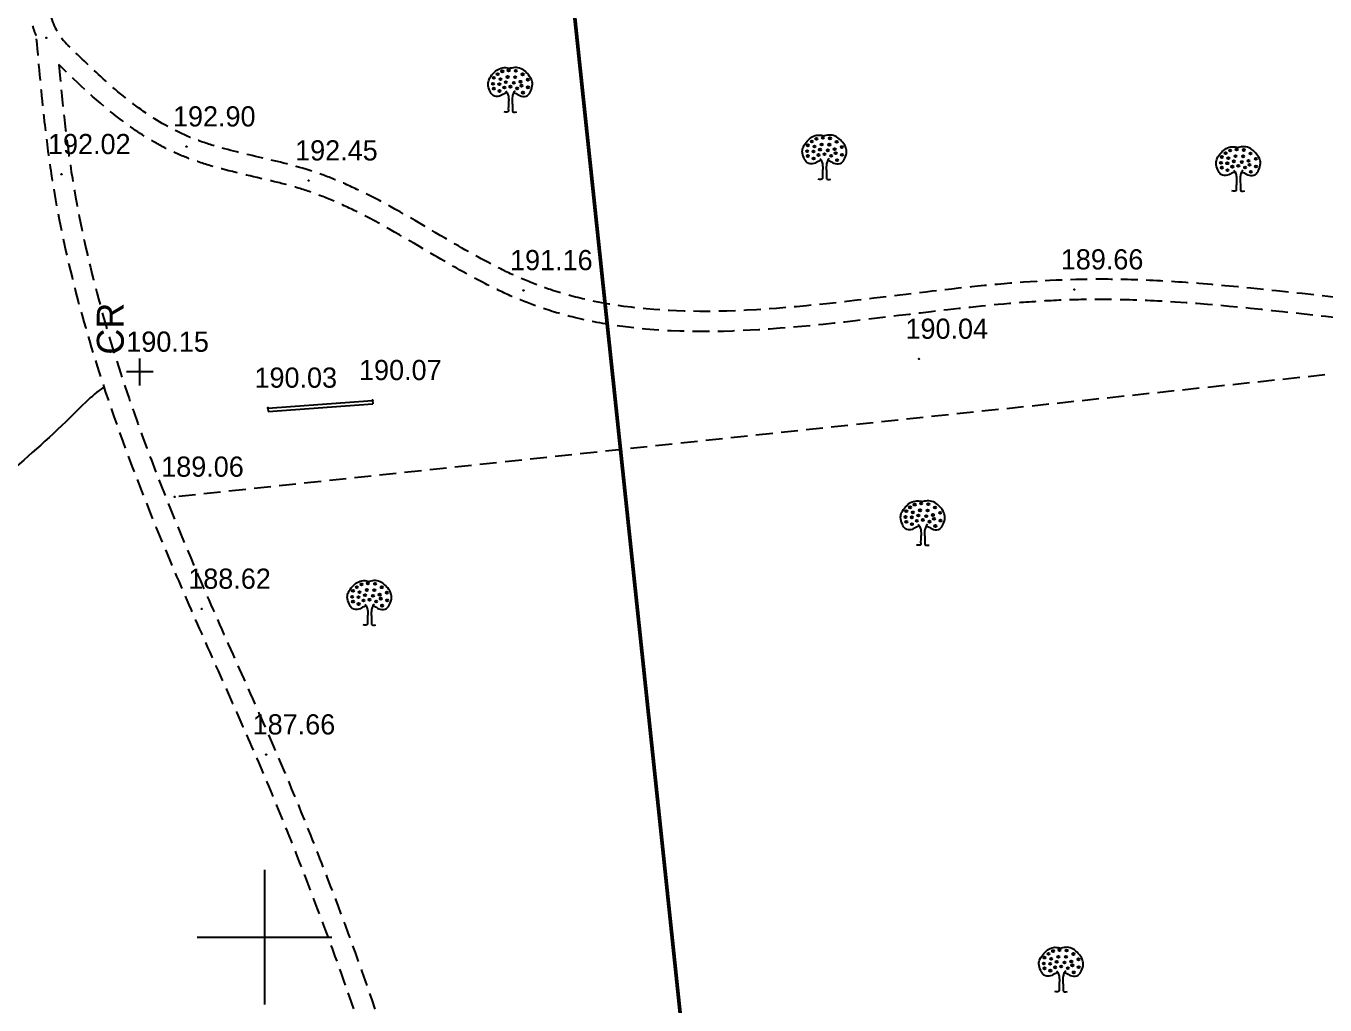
# Model space of a CAD drawing. Extents: x -83928 to -81707, y 15464 to 18601.
# Drawn here: x -83235.4 to -83042.4, y 17589.9 to 17735.4 of the extents above; entities that cross this region are included whole.
import ezdxf

# ---------------------------------------------------------------- set-up
doc = ezdxf.new("R2010")
doc.units = 0
doc.header["$MEASUREMENT"] = 0
doc.linetypes.add('INTERROMPU', pattern=[0.75, 0.5, -0.25])
doc.layers.add('ACCE', color=4, linetype='INTERROMPU', lineweight=25)
doc.layers.add('Work', color=9, linetype='Continuous', lineweight=50)
for name, color, linetype in [('ALT', 7, 'Continuous'), ('Carroyage 1', 7, 'Continuous'), ('CNiv_1', 1, 'Continuous'), ('CODE', 2, 'Continuous'), ('CONST', 7, 'Continuous'), ('LIMITE', 40, 'INTERROMPU'), ('POINTS', 3, 'Continuous')]:
    doc.layers.add(name, color=color, linetype=linetype)
doc.styles.add('TEXT', font='cyr2.shx')

# ---------------------------------------------------------------- blocks, each defined once
blk = doc.blocks.new('C16')
for p, q in [((0, -1), (0, 1)), ((-1, 0), (1, 0))]:
    blk.add_line(p, q)
at = {"style": 'TEXT'}
blk.add_text('CR', height=2, dxfattribs=at).set_placement((1.278, 1.194))

msp = doc.modelspace()

# ---------------------------------------------------------------- linework, layer by layer
at = {"linetype": 'ByBlock', "extrusion": (0.000932032, -0.005533, 0.999984)}
for centre in [(-83164.62, 17728.04, -162.28), (-83163.68, 17728.19, -162.28), (-83162.6, 17728.12, -162.28), (-83166.01, 17726.2, -162.28), (-83165.88, 17727.07, -162.28), (-83165.31, 17727.63, -162.28), (-83165.06, 17726.15, -162.28), (-83164.9, 17726.89, -162.28), (-83164.09, 17726.43, -162.28), (-83163.83, 17727.2, -162.28), (-83162.91, 17726.33, -162.28), (-83162.7, 17727.17, -162.28), (-83161.91, 17726.5, -162.28), (-83161.76, 17725.92, -162.28), (-83161.6, 17727.6, -162.28), (-83160.83, 17726.81, -162.28), (-83165.88, 17725.48, -162.28), (-83165.03, 17725.12, -162.28), (-83164.32, 17725.63, -162.28), (-83163.42, 17725.76, -162.28), (-83162.42, 17725.51, -162.28), (-83161.55, 17724.87, -162.28), (-83160.81, 17725.66, -162.28), (-83117, 17718.17, -162.28), (-83119.21, 17717.05, -162.28), (-83118.64, 17717.61, -162.28), (-83118.23, 17716.87, -162.28), (-83117.95, 17718.02, -162.28), (-83117.41, 17716.41, -162.28), (-83117.16, 17717.17, -162.28), (-83116.24, 17716.3, -162.28), (-83116.03, 17717.15, -162.28), (-83115.93, 17718.09, -162.28), (-83115.24, 17716.48, -162.28), (-83114.93, 17717.58, -162.28), (-83114.16, 17716.79, -162.28), (-83056.45, 17716.28, -162.28), (-83055.5, 17716.43, -162.28), (-83054.43, 17716.35, -162.28), (-83119.33, 17716.18, -162.28), (-83119.21, 17715.46, -162.28), (-83118.39, 17716.12, -162.28), (-83118.36, 17715.1, -162.28), (-83117.64, 17715.61, -162.28), (-83116.75, 17715.74, -162.28), (-83115.75, 17715.48, -162.28), (-83115.08, 17715.89, -162.28), (-83114.88, 17714.85, -162.28), (-83114.14, 17715.64, -162.28), (-83057.83, 17714.44, -162.28), (-83057.7, 17715.31, -162.28), (-83057.14, 17715.87, -162.28), (-83056.89, 17714.38, -162.28), (-83056.73, 17715.13, -162.28), (-83055.91, 17714.67, -162.28), (-83055.66, 17715.43, -162.28), (-83054.73, 17714.56, -162.28), (-83054.53, 17715.41, -162.28), (-83053.74, 17714.74, -162.28), (-83053.43, 17715.84, -162.28), (-83052.66, 17715.05, -162.28), (-83057.7, 17713.72, -162.28), (-83056.86, 17713.36, -162.28), (-83056.14, 17713.87, -162.28), (-83055.25, 17714, -162.28), (-83054.25, 17713.74, -162.28), (-83053.58, 17714.15, -162.28), (-83053.38, 17713.11, -162.28), (-83052.63, 17713.9, -162.28), (-83104.59, 17662.67, -162.28), (-83104.03, 17663.24, -162.28), (-83103.62, 17662.49, -162.28), (-83103.34, 17663.65, -162.28), (-83102.55, 17662.8, -162.28), (-83102.39, 17663.8, -162.28), (-83101.42, 17662.78, -162.28), (-83101.32, 17663.72, -162.28), (-83100.32, 17663.21, -162.28), (-83099.55, 17662.42, -162.28), (-83104.72, 17661.8, -162.28), (-83104.59, 17661.09, -162.28), (-83103.78, 17661.75, -162.28), (-83103.75, 17660.73, -162.28), (-83103.03, 17661.24, -162.28), (-83102.8, 17662.03, -162.28), (-83102.14, 17661.37, -162.28), (-83101.62, 17661.93, -162.28), (-83101.14, 17661.11, -162.28), (-83100.63, 17662.11, -162.28), (-83100.47, 17661.52, -162.28), (-83100.27, 17660.47, -162.28), (-83099.52, 17661.27, -162.28), (-83186.81, 17650.82, -162.28), (-83186.25, 17651.38, -162.28), (-83185.84, 17650.64, -162.28), (-83185.56, 17651.79, -162.28), (-83184.76, 17650.95, -162.28), (-83184.61, 17651.94, -162.28), (-83183.64, 17650.92, -162.28), (-83183.53, 17651.87, -162.28), (-83182.54, 17651.36, -162.28), (-83186.94, 17649.95, -162.28), (-83186.81, 17649.23, -162.28), (-83185.99, 17649.9, -162.28), (-83185.97, 17648.87, -162.28), (-83185.25, 17649.39, -162.28), (-83185.02, 17650.18, -162.28), (-83184.35, 17649.51, -162.28), (-83183.84, 17650.08, -162.28), (-83183.36, 17649.26, -162.28), (-83182.84, 17650.26, -162.28), (-83182.69, 17649.67, -162.28), (-83181.77, 17650.56, -162.28), (-83181.74, 17649.41, -162.28), (-83182.49, 17648.62, -162.28), (-83083.47, 17596.88, -162.28), (-83082.78, 17597.29, -162.28), (-83081.83, 17597.44, -162.28), (-83080.76, 17597.37, -162.28), (-83079.76, 17596.85, -162.28), (-83084.16, 17595.45, -162.28), (-83084.04, 17596.32, -162.28), (-83084.04, 17594.73, -162.28), (-83083.22, 17595.4, -162.28), (-83083.06, 17596.14, -162.28), (-83082.47, 17594.88, -162.28), (-83082.24, 17595.68, -162.28), (-83081.99, 17596.44, -162.28), (-83081.58, 17595.01, -162.28), (-83081.07, 17595.58, -162.28), (-83080.86, 17596.42, -162.28), (-83080.58, 17594.76, -162.28), (-83080.07, 17595.75, -162.28), (-83079.91, 17595.17, -162.28), (-83078.99, 17596.06, -162.28), (-83078.97, 17594.91, -162.28), (-83083.19, 17594.37, -162.28), (-83079.71, 17594.12, -162.28)]:
    msp.add_circle(centre, 0.156, dxfattribs=at)
at = {"linetype": 'ByBlock'}
for points in [[(-83163.96, 17725.47, 13.31), (-83164.08, 17725.44, 13.31), (-83164.46, 17725.32, 13.31), (-83165.03, 17724.86, 13.31), (-83166.08, 17724.93, 13.31), (-83166.53, 17725.84, 13.31), (-83166.84, 17726.67, 13.32), (-83166.6, 17727.6, 13.32), (-83166.04, 17728.33, 13.33), (-83165.32, 17729.02, 13.33), (-83164.37, 17729.3, 13.33), (-83163.76, 17729.18, 13.33), (-83163.46, 17729.12, 13.33)], [(-83117.28, 17715.45, 13.21), (-83117.4, 17715.42, 13.21), (-83117.78, 17715.3, 13.21), (-83118.36, 17714.84, 13.21), (-83119.41, 17714.91, 13.21), (-83119.86, 17715.82, 13.21), (-83120.16, 17716.65, 13.22), (-83119.92, 17717.58, 13.22), (-83119.36, 17718.31, 13.23), (-83118.65, 17719, 13.23), (-83117.7, 17719.28, 13.23), (-83117.08, 17719.16, 13.23), (-83116.78, 17719.1, 13.23)], [(-83055.78, 17713.71, 13.14), (-83055.9, 17713.68, 13.14), (-83056.28, 17713.56, 13.14), (-83056.86, 17713.1, 13.14), (-83057.91, 17713.17, 13.14), (-83058.36, 17714.08, 13.15), (-83058.66, 17714.91, 13.15), (-83058.42, 17715.84, 13.16), (-83057.86, 17716.57, 13.16), (-83057.14, 17717.26, 13.16), (-83056.19, 17717.54, 13.16), (-83055.58, 17717.42, 13.16), (-83055.28, 17717.36, 13.16)], [(-83102.67, 17661.08, 12.89), (-83102.79, 17661.05, 12.89), (-83103.17, 17660.93, 12.89), (-83103.75, 17660.47, 12.89), (-83104.8, 17660.54, 12.89), (-83105.25, 17661.45, 12.9), (-83105.55, 17662.27, 12.9), (-83105.31, 17663.21, 12.91), (-83104.75, 17663.93, 12.91), (-83104.03, 17664.63, 12.92), (-83103.08, 17664.91, 12.92), (-83102.47, 17664.79, 12.92), (-83102.17, 17664.73, 12.91)], [(-83184.89, 17649.22, 12.91), (-83185.01, 17649.19, 12.91), (-83185.39, 17649.07, 12.91), (-83185.97, 17648.61, 12.9), (-83187.01, 17648.69, 12.9), (-83187.47, 17649.6, 12.91), (-83187.77, 17650.42, 12.92), (-83187.53, 17651.36, 12.92), (-83186.97, 17652.08, 12.92), (-83186.25, 17652.77, 12.93), (-83185.3, 17653.06, 12.93), (-83184.69, 17652.93, 12.93), (-83184.39, 17652.87, 12.93)], [(-83082.12, 17594.72, 12.51), (-83082.24, 17594.69, 12.51), (-83082.61, 17594.57, 12.51), (-83083.19, 17594.11, 12.51), (-83084.24, 17594.19, 12.51), (-83084.69, 17595.09, 12.51), (-83085, 17595.92, 12.52), (-83084.76, 17596.86, 12.52), (-83084.2, 17597.58, 12.53), (-83083.48, 17598.27, 12.53), (-83082.53, 17598.55, 12.53), (-83081.92, 17598.43, 12.53), (-83081.62, 17598.37, 12.53)]]:
    msp.add_open_spline(points, degree=3, knots=[0.251632, 0.251632, 0.251632, 0.251632, 0.437955, 0.853553, 1.334497, 1.754172, 2.275549, 2.6296, 3.144963, 3.634468, 4.105014, 4.559575, 4.559575, 4.559575, 4.559575], dxfattribs=at)
for points in [[(-83162.96, 17725.47, 13.31), (-83162.84, 17725.44, 13.31), (-83162.46, 17725.32, 13.31), (-83161.88, 17724.86, 13.3), (-83160.83, 17724.93, 13.3), (-83160.38, 17725.84, 13.31), (-83160.08, 17726.67, 13.31), (-83160.32, 17727.6, 13.32), (-83160.88, 17728.33, 13.32), (-83161.6, 17729.02, 13.33), (-83162.55, 17729.3, 13.33), (-83163.16, 17729.18, 13.33), (-83163.46, 17729.12, 13.33)], [(-83116.28, 17715.45, 13.21), (-83116.16, 17715.42, 13.21), (-83115.78, 17715.3, 13.21), (-83115.21, 17714.84, 13.2), (-83114.16, 17714.91, 13.2), (-83113.71, 17715.82, 13.21), (-83113.4, 17716.65, 13.21), (-83113.64, 17717.58, 13.22), (-83114.2, 17718.31, 13.22), (-83114.92, 17719, 13.23), (-83115.87, 17719.28, 13.23), (-83116.48, 17719.16, 13.23), (-83116.78, 17719.1, 13.23)], [(-83054.78, 17713.71, 13.14), (-83054.66, 17713.68, 13.14), (-83054.28, 17713.56, 13.14), (-83053.7, 17713.1, 13.14), (-83052.66, 17713.17, 13.14), (-83052.21, 17714.08, 13.14), (-83051.9, 17714.91, 13.15), (-83052.14, 17715.84, 13.15), (-83052.7, 17716.57, 13.16), (-83053.42, 17717.26, 13.16), (-83054.37, 17717.54, 13.16), (-83054.98, 17717.42, 13.16), (-83055.28, 17717.36, 13.16)], [(-83101.67, 17661.08, 12.89), (-83101.55, 17661.05, 12.89), (-83101.17, 17660.93, 12.89), (-83100.59, 17660.47, 12.89), (-83099.55, 17660.54, 12.89), (-83099.1, 17661.45, 12.89), (-83098.79, 17662.27, 12.9), (-83099.03, 17663.21, 12.9), (-83099.59, 17663.93, 12.91), (-83100.31, 17664.63, 12.91), (-83101.26, 17664.91, 12.91), (-83101.87, 17664.79, 12.91), (-83102.17, 17664.73, 12.91)], [(-83183.89, 17649.22, 12.9), (-83183.77, 17649.19, 12.9), (-83183.39, 17649.07, 12.9), (-83182.81, 17648.61, 12.9), (-83181.77, 17648.69, 12.9), (-83181.32, 17649.6, 12.9), (-83181.01, 17650.42, 12.91), (-83181.25, 17651.36, 12.91), (-83181.81, 17652.08, 12.92), (-83182.53, 17652.77, 12.92), (-83183.48, 17653.06, 12.93), (-83184.09, 17652.93, 12.93), (-83184.39, 17652.87, 12.93)], [(-83081.12, 17594.72, 12.51), (-83080.99, 17594.69, 12.51), (-83080.62, 17594.57, 12.51), (-83080.04, 17594.11, 12.5), (-83078.99, 17594.19, 12.5), (-83078.54, 17595.09, 12.51), (-83078.24, 17595.92, 12.51), (-83078.47, 17596.86, 12.52), (-83079.04, 17597.58, 12.52), (-83079.75, 17598.27, 12.53), (-83080.7, 17598.55, 12.53), (-83081.32, 17598.43, 12.53), (-83081.62, 17598.37, 12.53)]]:
    msp.add_open_spline(points, degree=3, knots=[0.251632, 0.251632, 0.251632, 0.251632, 0.437955, 0.853553, 1.334497, 1.754172, 2.275549, 2.6296, 3.144963, 3.634468, 4.105014, 4.559575, 4.559575, 4.559575, 4.559575])
for points in [[(-83164.13, 17725.75, 13.31), (-83163.93, 17725.47, 13.31), (-83163.75, 17724.96, 13.31), (-83163.75, 17722.88, 13.29), (-83163.75, 17722.76, 13.29), (-83164.39, 17722.65, 13.29)], [(-83162.75, 17725.75, 13.31), (-83162.96, 17725.47, 13.31), (-83163.14, 17724.96, 13.3), (-83163.14, 17722.88, 13.29), (-83163.14, 17722.76, 13.29), (-83162.5, 17722.65, 13.29)], [(-83117.46, 17715.73, 13.21), (-83117.26, 17715.45, 13.21), (-83117.08, 17714.93, 13.21), (-83117.08, 17712.86, 13.19), (-83117.08, 17712.73, 13.19), (-83117.72, 17712.63, 13.19)], [(-83116.08, 17715.73, 13.21), (-83116.28, 17715.45, 13.21), (-83116.46, 17714.93, 13.21), (-83116.46, 17712.86, 13.19), (-83116.46, 17712.73, 13.19), (-83115.82, 17712.63, 13.19)], [(-83055.96, 17713.99, 13.14), (-83055.76, 17713.71, 13.14), (-83055.58, 17713.19, 13.14), (-83055.58, 17711.12, 13.13), (-83055.58, 17710.99, 13.13), (-83056.22, 17710.89, 13.13)], [(-83054.58, 17713.99, 13.14), (-83054.78, 17713.71, 13.14), (-83054.96, 17713.19, 13.14), (-83054.96, 17711.12, 13.13), (-83054.96, 17710.99, 13.13), (-83054.32, 17710.89, 13.13)], [(-83102.85, 17661.36, 12.9), (-83102.65, 17661.08, 12.89), (-83102.47, 17660.56, 12.89), (-83102.47, 17658.49, 12.88), (-83102.47, 17658.36, 12.88), (-83103.11, 17658.26, 12.88)], [(-83101.47, 17661.36, 12.9), (-83101.67, 17661.08, 12.89), (-83101.85, 17660.56, 12.89), (-83101.85, 17658.49, 12.88), (-83101.85, 17658.36, 12.88), (-83101.21, 17658.26, 12.88)], [(-83185.07, 17649.5, 12.91), (-83184.87, 17649.22, 12.91), (-83184.69, 17648.71, 12.9), (-83184.69, 17646.64, 12.89), (-83184.69, 17646.51, 12.89), (-83185.33, 17646.41, 12.89)], [(-83183.69, 17649.5, 12.91), (-83183.89, 17649.22, 12.9), (-83184.07, 17648.71, 12.9), (-83184.07, 17646.64, 12.89), (-83184.07, 17646.51, 12.89), (-83183.43, 17646.41, 12.89)], [(-83082.29, 17595, 12.51), (-83082.09, 17594.72, 12.51), (-83081.91, 17594.21, 12.51), (-83081.91, 17592.14, 12.49), (-83081.91, 17592.01, 12.49), (-83082.55, 17591.91, 12.49)], [(-83080.91, 17595, 12.51), (-83081.12, 17594.72, 12.51), (-83081.3, 17594.21, 12.5), (-83081.3, 17592.14, 12.49), (-83081.3, 17592.01, 12.49), (-83080.66, 17591.91, 12.49)]]:
    msp.add_spline(points, degree=3, dxfattribs=at)
at = {"layer": 'ACCE', "linetype": 'INTERROMPU', "ltscale": 5, "extrusion": (0.003135, -0.012036, 0.999923)}
for centre, start, end in [((-83222.37, 17737.69, -267.65), 195.3381, 225.2232), ((-83225.05, 17736.13, -267.65), 195.3667, 204.1547)]:
    msp.add_arc(centre, 10, start, end, dxfattribs=at)
at = {"layer": 'ACCE', "linetype": 'INTERROMPU', "ltscale": 5}
for points, knots in [([(-82223.86, 17861.04, 205.14), (-82224.47, 17861.1, 205.14), (-82225.08, 17861.16, 205.14), (-82227.04, 17861.33, 205.15), (-82228.39, 17861.45, 205.15), (-82232.44, 17861.72, 205.17), (-82235.14, 17861.82, 205.18), (-82239.33, 17861.64, 205.19), (-82240.87, 17861.5, 205.19), (-82243.63, 17861.06, 205.2), (-82244.87, 17860.8, 205.2), (-82246.96, 17860.19, 205.2), (-82247.83, 17859.89, 205.2), (-82249.67, 17859.13, 205.19), (-82250.62, 17858.67, 205.19), (-82252.48, 17857.64, 205.18), (-82253.38, 17857.09, 205.18), (-82256.37, 17855.13, 205.17), (-82258.39, 17853.61, 205.15), (-82261.3, 17851.58, 205.14), (-82262.17, 17851, 205.13), (-82263.94, 17849.88, 205.13), (-82264.84, 17849.34, 205.12), (-82267.58, 17847.8, 205.11), (-82269.46, 17846.87, 205.11), (-82275.22, 17844.41, 205.1), (-82279.23, 17843.18, 205.09), (-82286.05, 17841.9, 205.1), (-82288.85, 17841.6, 205.11), (-82293.81, 17841.47, 205.12), (-82295.97, 17841.55, 205.13), (-82300.29, 17841.99, 205.15), (-82302.44, 17842.35, 205.16), (-82306.26, 17843.18, 205.18), (-82307.94, 17843.62, 205.19), (-82311, 17844.54, 205.21), (-82312.39, 17845.01, 205.22), (-82315.17, 17846.01, 205.24), (-82316.56, 17846.54, 205.25), (-82320.75, 17848.14, 205.28), (-82323.58, 17849.21, 205.31), (-82327.9, 17850.46, 205.33), (-82329.29, 17850.81, 205.34), (-82333.76, 17851.67, 205.37), (-82336.98, 17851.93, 205.38), (-82341.61, 17851.57, 205.39), (-82343.07, 17851.35, 205.39), (-82345.45, 17850.76, 205.39), (-82346.4, 17850.46, 205.39), (-82348.23, 17849.73, 205.39), (-82349.11, 17849.3, 205.39), (-82352.02, 17847.65, 205.38), (-82353.88, 17846.17, 205.36), (-82357.34, 17842.88, 205.34), (-82358.94, 17841.07, 205.32), (-82362.05, 17837.38, 205.28), (-82363.57, 17835.49, 205.27), (-82366.01, 17832.63, 205.24), (-82366.92, 17831.6, 205.23), (-82368.75, 17829.68, 205.21), (-82369.67, 17828.78, 205.2), (-82371.59, 17827.08, 205.19), (-82372.58, 17826.28, 205.18), (-82375.62, 17823.96, 205.17), (-82377.76, 17822.57, 205.16), (-82384.42, 17818.65, 205.13), (-82389.16, 17816.41, 205.12), (-82396.38, 17812.9, 205.1), (-82398.85, 17811.68, 205.09), (-82402.82, 17809.56, 205.08), (-82404.33, 17808.71, 205.07), (-82408.2, 17806.37, 205.06), (-82410.49, 17804.81, 205.04), (-82414.95, 17801.52, 205.02), (-82417.11, 17799.79, 205), (-82423.48, 17794.5, 204.96), (-82427.59, 17790.8, 204.93), (-82435.91, 17783.7, 204.87), (-82440.12, 17780.3, 204.84), (-82446.61, 17776.01, 204.81), (-82448.67, 17774.77, 204.8), (-82452.93, 17772.52, 204.79), (-82455.13, 17771.5, 204.78), (-82461.86, 17768.78, 204.77), (-82466.55, 17767.43, 204.77), (-82476.81, 17765.63, 204.78), (-82482.43, 17765.37, 204.79), (-82493.79, 17765.72, 204.83), (-82499.52, 17766.33, 204.86), (-82508.39, 17767.49, 204.9), (-82511.52, 17767.94, 204.92), (-82517.76, 17768.83, 204.95), (-82520.87, 17769.27, 204.96), (-82530.2, 17770.57, 205.01), (-82536.4, 17771.4, 205.04), (-82546.74, 17772.62, 205.08), (-82550.88, 17773.07, 205.1), (-82558.35, 17773.79, 205.13), (-82561.68, 17774.07, 205.15), (-82568.35, 17774.55, 205.17), (-82571.69, 17774.76, 205.19), (-82581.7, 17775.3, 205.23), (-82588.39, 17775.57, 205.25), (-82600.25, 17776.15, 205.29), (-82605.44, 17776.44, 205.31), (-82613.84, 17777.06, 205.35), (-82617.06, 17777.34, 205.36), (-82623.5, 17777.98, 205.39), (-82626.72, 17778.34, 205.4), (-82636.36, 17779.53, 205.45), (-82642.77, 17780.46, 205.48), (-82654.1, 17782.26, 205.54), (-82659.03, 17783.09, 205.56), (-82668.87, 17784.82, 205.61), (-82673.79, 17785.7, 205.64), (-82683.61, 17787.5, 205.69), (-82688.51, 17788.43, 205.72), (-82696.55, 17789.96, 205.76), (-82699.67, 17790.57, 205.78), (-82705.42, 17791.69, 205.81), (-82708.06, 17792.21, 205.83), (-82712.82, 17793.16, 205.85), (-82714.95, 17793.58, 205.86), (-82719.23, 17794.44, 205.89), (-82721.39, 17794.87, 205.9), (-82727.89, 17796.07, 205.93), (-82732.25, 17796.73, 205.96), (-82738.36, 17797.01, 205.98), (-82740.17, 17797.01, 205.98), (-82743.36, 17796.82, 205.99), (-82744.75, 17796.66, 205.99), (-82747.49, 17796.21, 206), (-82748.84, 17795.92, 206), (-82752.84, 17794.85, 206), (-82755.43, 17793.89, 205.99), (-82763.75, 17790.06, 205.97), (-82769.19, 17786.32, 205.95), (-82779.7, 17777.78, 205.88), (-82784.76, 17772.96, 205.83), (-82794.78, 17763.25, 205.75), (-82799.73, 17758.36, 205.71), (-82806.18, 17752.67, 205.66), (-82807.59, 17751.46, 205.65), (-82810.45, 17749.13, 205.63), (-82811.89, 17748, 205.62), (-82816.23, 17744.68, 205.59), (-82819.16, 17742.56, 205.58), (-82823.75, 17739.22, 205.55), (-82825.4, 17738.01, 205.54), (-82829.68, 17734.81, 205.52), (-82832.29, 17732.78, 205.5), (-82837.48, 17728.67, 205.47), (-82840.07, 17726.6, 205.45), (-82847.86, 17720.46, 205.4), (-82853.08, 17716.48, 205.37), (-82860.83, 17711.43, 205.33), (-82863.22, 17709.98, 205.32), (-82868.1, 17707.32, 205.31), (-82870.58, 17706.1, 205.3), (-82878.16, 17702.75, 205.28), (-82883.4, 17700.93, 205.28), (-82902.65, 17695.63, 205.27), (-82917.48, 17694.05, 205.3), (-82947.87, 17692.89, 205.38), (-82963.42, 17693.3, 205.44), (-82982.82, 17693.43, 205.5), (-82986.91, 17693.43, 205.51), (-82995.71, 17693.34, 205.54), (-83000.39, 17693.22, 205.55), (-83009.66, 17693.08, 205.58), (-83014.25, 17693.07, 205.59), (-83023.38, 17693.41, 205.62), (-83027.94, 17693.77, 205.64), (-83042.6, 17695.18, 205.71), (-83052.73, 17696.56, 205.75), (-83065.95, 17697.48, 205.81), (-83068.85, 17697.63, 205.82), (-83074.31, 17697.78, 205.84), (-83076.86, 17697.78, 205.85), (-83084.58, 17697.59, 205.87), (-83089.76, 17697.17, 205.88), (-83100.11, 17696.09, 205.9), (-83105.29, 17695.43, 205.91), (-83118.49, 17693.86, 205.93), (-83126.46, 17693.04, 205.94), (-83140.31, 17692.96, 205.99), (-83146.29, 17693.43, 206.01), (-83153.88, 17695.13, 206.05), (-83155.71, 17695.63, 206.07), (-83158.84, 17696.68, 206.09), (-83160.16, 17697.17, 206.1), (-83162.77, 17698.28, 206.12), (-83164.07, 17698.89, 206.13), (-83167.95, 17700.85, 206.17), (-83170.53, 17702.33, 206.19), (-83177.06, 17706.17, 206.26), (-83181.06, 17708.59, 206.3), (-83186.57, 17711.29, 206.35), (-83187.9, 17711.91, 206.36), (-83190.47, 17712.96, 206.38), (-83191.68, 17713.42, 206.39), (-83195.41, 17714.64, 206.42), (-83197.93, 17715.24, 206.43), (-83202.89, 17716.39, 206.46), (-83205.32, 17716.95, 206.48), (-83208.8, 17718.01, 206.5), (-83209.94, 17718.4, 206.51), (-83213.31, 17719.8, 206.54), (-83215.47, 17721.02, 206.56), (-83219.64, 17723.87, 206.61), (-83221.65, 17725.5, 206.63), (-83225.5, 17728.93, 206.69), (-83227.33, 17730.71, 206.71), (-83229.17, 17732.53, 206.74)], [0.192915, 0.192915, 0.192915, 0.192915, 1.917388, 1.917388, 5.752163, 5.752163, 13.421713, 13.421713, 17.904389, 17.904389, 21.625743, 21.625743, 24.328805, 24.328805, 27.429758, 27.429758, 30.530712, 30.530712, 37.916863, 37.916863, 41.063962, 41.063962, 44.211061, 44.211061, 50.50526, 50.50526, 63.093656, 63.093656, 71.661268, 71.661268, 78.336613, 78.336613, 85.011958, 85.011958, 90.293554, 90.293554, 94.780116, 94.780116, 99.266678, 99.266678, 108.239801, 108.239801, 112.382294, 112.382294, 121.243314, 121.243314, 125.368134, 125.368134, 128.203922, 128.203922, 131.039711, 131.039711, 137.9741, 137.9741, 144.908489, 144.908489, 151.842878, 151.842878, 155.895204, 155.895204, 159.815722, 159.815722, 163.736241, 163.736241, 171.577277, 171.577277, 187.305516, 187.305516, 195.460468, 195.460468, 200.600752, 200.600752, 208.804899, 208.804899, 217.009046, 217.009046, 233.41734, 233.41734, 249.825633, 249.825633, 257.189256, 257.189256, 264.552878, 264.552878, 279.280124, 279.280124, 296.537516, 296.537516, 313.794908, 313.794908, 323.160314, 323.160314, 332.52572, 332.52572, 351.256533, 351.256533, 363.76668, 363.76668, 373.792486, 373.792486, 383.818292, 383.818292, 403.869905, 403.869905, 419.46981, 419.46981, 429.189541, 429.189541, 438.909271, 438.909271, 458.348732, 458.348732, 473.38208, 473.38208, 488.510557, 488.510557, 503.639033, 503.639033, 513.178225, 513.178225, 521.154292, 521.154292, 527.536161, 527.536161, 533.91803, 533.91803, 546.681768, 546.681768, 552.090276, 552.090276, 556.341443, 556.341443, 560.592609, 560.592609, 569.094943, 569.094943, 588.609973, 588.609973, 608.125004, 608.125004, 627.640035, 627.640035, 633.123489, 633.123489, 638.606944, 638.606944, 649.573852, 649.573852, 655.736407, 655.736407, 665.583191, 665.583191, 675.429976, 675.429976, 695.123545, 695.123545, 703.750971, 703.750971, 712.378396, 712.378396, 729.633247, 729.633247, 774.158167, 774.158167, 818.683087, 818.683087, 830.64224, 830.64224, 844.593703, 844.593703, 858.545167, 858.545167, 872.496631, 872.496631, 903.2064, 903.2064, 911.771365, 911.771365, 919.239517, 919.239517, 934.175819, 934.175819, 949.112122, 949.112122, 972.605137, 972.605137, 991.377417, 991.377417, 997.457671, 997.457671, 1001.955183, 1001.955183, 1006.452695, 1006.452695, 1015.447718, 1015.447718, 1029.093146, 1029.093146, 1033.376445, 1033.376445, 1037.150012, 1037.150012, 1044.697146, 1044.697146, 1052.24428, 1052.24428, 1056.055905, 1056.055905, 1063.974294, 1063.974294, 1071.892684, 1071.892684, 1079.427201, 1079.427201, 1079.427201, 1079.427201]), ([(-83233.9, 17733.51, 206.77), (-83233.53, 17729.41, 206.72), (-83233.17, 17725.3, 206.67), (-83232.41, 17718.6, 206.58), (-83232.07, 17716.01, 206.55), (-83230.88, 17708.25, 206.45), (-83229.84, 17703.13, 206.39), (-83227.33, 17692.98, 206.26), (-83225.87, 17687.95, 206.19), (-83221.02, 17673, 206), (-83217.15, 17663.22, 205.87), (-83211.43, 17649.82, 205.69), (-83209.78, 17646.08, 205.64), (-83206.47, 17638.64, 205.54), (-83204.81, 17634.94, 205.49), (-83201.81, 17628.12, 205.4), (-83200.47, 17625, 205.36), (-83197.85, 17618.75, 205.27), (-83196.57, 17615.62, 205.23), (-83192.84, 17606.19, 205.11), (-83190.48, 17599.88, 205.02), (-83183.75, 17580.86, 204.77), (-83179.76, 17568.07, 204.61), (-83169.1, 17529.37, 204.11), (-83163.76, 17503.13, 203.77), (-83148.64, 17400.87, 202.5), (-83148.84, 17322.19, 201.55), (-83152.38, 17235.24, 200.51), (-83152.66, 17228.63, 200.44), (-83153.58, 17208.79, 200.2), (-83154.25, 17195.52, 200.04), (-83155.29, 17175.82, 199.81), (-83155.63, 17169.43, 199.73), (-83156.66, 17150.22, 199.5), (-83157.36, 17137.39, 199.35), (-83158.18, 17121.77, 199.17), (-83158.33, 17119.02, 199.13), (-83158.61, 17113.51, 199.07), (-83158.75, 17110.75, 199.04), (-83159.05, 17102.49, 198.94), (-83159.1, 17097.01, 198.87), (-83158.57, 17088.78, 198.77), (-83158.27, 17085.94, 198.74), (-83157.47, 17081.04, 198.67), (-83157.03, 17078.95, 198.65), (-83155.97, 17074.95, 198.6), (-83155.36, 17073.03, 198.57), (-83154.14, 17069.86, 198.53), (-83153.59, 17068.57, 198.51), (-83151.64, 17064.57, 198.46), (-83150.05, 17061.95, 198.42), (-83146.67, 17056.82, 198.35), (-83144.87, 17054.32, 198.31), (-83142.25, 17050.57, 198.26), (-83141.39, 17049.34, 198.24), (-83139.73, 17046.84, 198.21), (-83138.91, 17045.58, 198.19), (-83136.52, 17041.77, 198.14), (-83135, 17039.19, 198.1), (-83130.64, 17031.34, 197.99), (-83128.03, 17025.96, 197.92), (-83123.34, 17014.78, 197.77), (-83121.29, 17008.97, 197.69), (-83119.3, 17002.05, 197.6), (-83119.01, 17001.03, 197.59), (-83118.74, 17000, 197.58)], [0, 0, 0, 0, 12.327592, 12.327592, 20.115185, 20.115185, 35.690369, 35.690369, 51.265554, 51.265554, 82.415924, 82.415924, 94.599801, 94.599801, 106.783679, 106.783679, 117.042177, 117.042177, 127.300676, 127.300676, 147.817673, 147.817673, 188.851667, 188.851667, 270.919656, 270.919656, 504.266791, 504.266791, 523.408174, 523.408174, 561.690939, 561.690939, 580.062827, 580.062827, 616.806602, 616.806602, 624.666597, 624.666597, 632.526593, 632.526593, 648.246583, 648.246583, 656.641025, 656.641025, 663.01911, 663.01911, 669.054099, 669.054099, 673.230966, 673.230966, 682.320154, 682.320154, 691.409342, 691.409342, 695.886005, 695.886005, 700.362668, 700.362668, 709.315994, 709.315994, 727.222646, 727.222646, 745.789014, 745.789014, 749.014873, 749.014873, 749.014873, 749.014873]), ([(-83230.54, 17729.67, 206.71), (-83230.29, 17726.91, 206.68), (-83230.02, 17724.15, 206.64), (-83229.41, 17718.85, 206.58), (-83229.08, 17716.29, 206.55), (-83227.91, 17708.67, 206.45), (-83226.87, 17703.63, 206.39), (-83224.39, 17693.62, 206.26), (-83222.95, 17688.65, 206.19), (-83218.13, 17673.86, 206), (-83214.29, 17664.14, 205.87), (-83208.5, 17650.61, 205.69), (-83206.78, 17646.7, 205.64), (-83203.3, 17638.89, 205.53), (-83201.55, 17634.99, 205.48), (-83198.23, 17627.41, 205.38), (-83196.66, 17623.72, 205.33), (-83193.62, 17616.31, 205.23), (-83192.14, 17612.6, 205.18), (-83187.83, 17601.44, 205.03), (-83185.14, 17593.96, 204.93), (-83177.56, 17571.4, 204.64), (-83173.16, 17556.21, 204.44), (-83161.76, 17510.2, 203.85), (-83156.52, 17478.97, 203.46), (-83144.4, 17368.35, 202.09), (-83146.72, 17286.54, 201.11), (-83151.16, 17197.42, 200.06), (-83151.46, 17191.54, 199.99), (-83152.38, 17173.88, 199.78), (-83153.02, 17162.08, 199.64), (-83153.87, 17146.3, 199.45), (-83154.09, 17142.32, 199.4), (-83154.54, 17133.9, 199.3), (-83154.78, 17129.45, 199.25), (-83155.15, 17122.38, 199.16), (-83155.28, 17119.77, 199.13), (-83155.69, 17111.93, 199.04), (-83155.95, 17106.72, 198.98), (-83156.05, 17095.5, 198.84), (-83155.8, 17089.54, 198.77), (-83154.41, 17080.86, 198.66), (-83153.74, 17077.94, 198.63), (-83152.23, 17073.17, 198.56), (-83151.51, 17071.28, 198.54), (-83150.07, 17068.15, 198.5), (-83149.41, 17066.89, 198.48), (-83147.99, 17064.39, 198.44), (-83147.23, 17063.15, 198.43), (-83144.83, 17059.44, 198.37), (-83143.09, 17056.99, 198.34), (-83140.39, 17053.16, 198.29), (-83139.44, 17051.79, 198.27), (-83137.58, 17049.04, 198.23), (-83136.68, 17047.65, 198.21), (-83134.02, 17043.44, 198.15), (-83132.33, 17040.58, 198.11), (-83127.53, 17031.89, 197.99), (-83124.69, 17025.91, 197.91), (-83120.19, 17014.81, 197.76), (-83118.42, 17009.73, 197.69), (-83116.46, 17003.06, 197.61), (-83116.04, 17001.53, 197.59), (-83115.64, 17000, 197.57)], [4.124484, 4.124484, 4.124484, 4.124484, 12.445479, 12.445479, 20.246294, 20.246294, 35.847925, 35.847925, 51.449556, 51.449556, 82.652817, 82.652817, 95.459944, 95.459944, 108.26707, 108.26707, 120.324294, 120.324294, 132.381518, 132.381518, 156.495965, 156.495965, 204.72486, 204.72486, 301.18265, 301.18265, 541.306805, 541.306805, 558.239841, 558.239841, 592.105912, 592.105912, 603.477058, 603.477058, 616.212297, 616.212297, 623.674417, 623.674417, 638.598656, 638.598656, 656.415944, 656.415944, 665.823083, 665.823083, 672.282671, 672.282671, 676.771569, 676.771569, 681.260468, 681.260468, 690.238265, 690.238265, 695.10295, 695.10295, 699.967635, 699.967635, 709.697004, 709.697004, 729.155744, 729.155744, 745.094776, 745.094776, 749.806585, 749.806585, 749.806585, 749.806585]), ([(-82995.56, 17690.32, 205.5), (-82996.51, 17690.31, 205.5), (-82997.47, 17690.29, 205.51), (-83001.35, 17690.21, 205.52), (-83004.27, 17690.15, 205.53), (-83009.82, 17690.09, 205.54), (-83012.46, 17690.09, 205.55), (-83017.25, 17690.18, 205.57), (-83019.39, 17690.25, 205.57), (-83023.67, 17690.47, 205.59), (-83025.8, 17690.62, 205.6), (-83032.19, 17691.14, 205.63), (-83036.44, 17691.58, 205.64), (-83049.19, 17692.98, 205.7), (-83057.68, 17693.99, 205.74), (-83069.01, 17694.63, 205.78), (-83071.78, 17694.73, 205.79), (-83076.72, 17694.78, 205.81), (-83078.89, 17694.75, 205.81), (-83083.24, 17694.59, 205.83), (-83085.43, 17694.46, 205.83), (-83092.04, 17693.95, 205.85), (-83096.47, 17693.46, 205.85), (-83109.47, 17691.93, 205.88), (-83118.06, 17690.77, 205.89), (-83133.53, 17689.83, 205.93), (-83140.45, 17689.85, 205.95), (-83149.46, 17691.11, 205.99), (-83151.71, 17691.54, 206), (-83155.71, 17692.52, 206.03), (-83157.47, 17693.04, 206.04), (-83160.56, 17694.11, 206.06), (-83161.9, 17694.64, 206.07), (-83164.53, 17695.79, 206.1), (-83165.83, 17696.41, 206.11), (-83169.7, 17698.39, 206.14), (-83172.22, 17699.85, 206.17), (-83178.69, 17703.65, 206.23), (-83182.62, 17706.02, 206.28), (-83187.97, 17708.64, 206.32), (-83189.3, 17709.24, 206.34), (-83191.83, 17710.27, 206.36), (-83193.02, 17710.71, 206.36), (-83195.45, 17711.48, 206.38), (-83196.7, 17711.82, 206.39), (-83200.71, 17712.83, 206.41), (-83203.54, 17713.42, 206.43), (-83207.63, 17714.51, 206.46), (-83208.91, 17714.89, 206.47), (-83211.19, 17715.68, 206.48), (-83212.2, 17716.08, 206.49), (-83214.16, 17716.97, 206.51), (-83215.12, 17717.45, 206.52), (-83217.93, 17719.04, 206.54), (-83219.71, 17720.24, 206.56), (-83224.64, 17723.99, 206.62), (-83227.63, 17726.79, 206.67), (-83230.54, 17729.67, 206.71)], [835.214134, 835.214134, 835.214134, 835.214134, 838.061582, 838.061582, 846.792313, 846.792313, 854.719158, 854.719158, 861.151912, 861.151912, 867.584666, 867.584666, 880.450174, 880.450174, 906.18119, 906.18119, 914.474945, 914.474945, 920.92429, 920.92429, 927.373636, 927.373636, 940.272326, 940.272326, 965.086593, 965.086593, 985.712998, 985.712998, 992.691273, 992.691273, 998.265607, 998.265607, 1002.585245, 1002.585245, 1006.904884, 1006.904884, 1015.544161, 1015.544161, 1029.18419, 1029.18419, 1033.63075, 1033.63075, 1037.55779, 1037.55779, 1041.48483, 1041.48483, 1050.029864, 1050.029864, 1053.957422, 1053.957422, 1057.122018, 1057.122018, 1060.286615, 1060.286615, 1066.615809, 1066.615809, 1078.422359, 1078.422359, 1078.422359, 1078.422359])]:
    msp.add_open_spline(points, degree=3, knots=knots, dxfattribs=at)
at = {"layer": 'Carroyage 1'}
for p, q in [((-83200, 17610), (-83200, 17590)), ((-83210, 17600), (-83190, 17600))]:
    msp.add_line(p, q, dxfattribs=at)
at = {"layer": 'CNiv_1', "elevation": 190}
msp.add_lwpolyline([(-83223.85, 17681.73, 0.049316), (-83226.51, 17679.53, -0.040406), (-83247, 17662, -0.029275), (-83325.44, 17611.9, -0.514115), (-83331.5, 17614.75, -0.04731), (-83331.75, 17617.65, 0.040978), (-83332, 17621, 0.109781), (-83339.64, 17640.43, -0.152345), (-83344, 17655, -0.009619), (-83343.88, 17658.78, -0.002239), (-83343, 17675, -0.010694), (-83339.8, 17714.79, -0.045555), (-83338, 17724, -0.944295), (-83333.41, 17722.94, 0.295658), (-83330, 17715, 0.071303), (-83327.96, 17714.02)], format="xyb", dxfattribs=at)
at = {"layer": 'CONST', "extrusion": (0.000932032, -0.005533, 0.999984)}
for p, q in [((-83199.47, 17678.63, 206), (-83183.93, 17679.76, 205.96)), ((-83199.47, 17678.63, 206), (-83199.44, 17678.13, 206)), ((-83199.44, 17678.13, 206), (-83183.9, 17679.26, 205.96)), ((-83183.93, 17679.76, 205.96), (-83183.9, 17679.26, 205.96))]:
    msp.add_line(p, q, dxfattribs=at)
at = {"layer": 'CONST', "extrusion": (0.003135, -0.012036, 0.999923)}
for centre in [(-83199.71, 17676.69, -267.65), (-83184.17, 17677.82, -267.65)]:
    msp.add_circle(centre, 0.05, dxfattribs=at)
at = {"layer": 'LIMITE', "linetype": 'INTERROMPU', "ltscale": 5, "extrusion": (0.000932032, -0.005533, 0.999984)}
msp.add_line((-83027.51, 17685.13, 205.54), (-83213.33, 17665.41, 205.88), dxfattribs=at)
at = {"layer": 'POINTS', "extrusion": (0.002059, -0.012217, 0.999923)}
for centre in [(-83232.66, 17732.75, -182.42), (-83211.83, 17716.57, -182.42), (-83230.4, 17712.46, -182.42), (-83193.68, 17711.52, -182.42), (-83161.74, 17695.21, -182.42), (-83079.9, 17695.32, -182.42), (-83102.98, 17685.01, -182.42), (-83218.77, 17683.08, -182.42), (-83218.76, 17683.09, -182.42), (-83199.72, 17677.74, -182.42), (-83184.18, 17678.87, -182.42), (-83213.58, 17664.51, -182.42), (-83209.56, 17647.86, -182.42), (-83199.99, 17626.2, -182.42)]:
    msp.add_circle(centre, 0.05, dxfattribs=at)
at = {"layer": 'Work'}
msp.add_line((-83102.77, 17253.34, 180), (-83175.03, 17936.75, 207.83), dxfattribs=at)

# ---------------------------------------------------------------- block references
at = {"layer": 'CODE', "extrusion": (0.002059, -0.012217, 0.999923), "xscale": 1.99999999999534, "yscale": 1.999999999997677, "zscale": 1.999999999999939, "rotation": 89.99578307495825}
msp.add_blockref('C16', (-83218.76, 17683.09, -182.42), dxfattribs=at)

# ---------------------------------------------------------------- texts
at = {"layer": 'ALT', "extrusion": (0.002059, -0.012217, 0.999923)}
for s, p in [('192.90', (-83213.83, 17719.57, -182.42)), ('192.02', (-83232.4, 17715.46, -182.42)), ('192.45', (-83195.68, 17714.52, -182.42)), ('191.16', (-83163.74, 17698.21, -182.42)), ('189.66', (-83081.9, 17698.32, -182.42)), ('190.04', (-83104.98, 17688.01, -182.42)), ('190.15', (-83220.77, 17686.08, -182.42)), ('190.15', (-83220.76, 17686.09, -182.42)), ('190.03', (-83201.72, 17680.74, -182.42)), ('190.07', (-83186.18, 17681.87, -182.42)), ('189.06', (-83215.58, 17667.51, -182.42)), ('188.62', (-83211.56, 17650.86, -182.42)), ('187.66', (-83201.99, 17629.2, -182.42))]:
    msp.add_text(s, height=3, rotation=359.9958, dxfattribs=at).set_placement(p)

doc.saveas('drawing.dxf')
